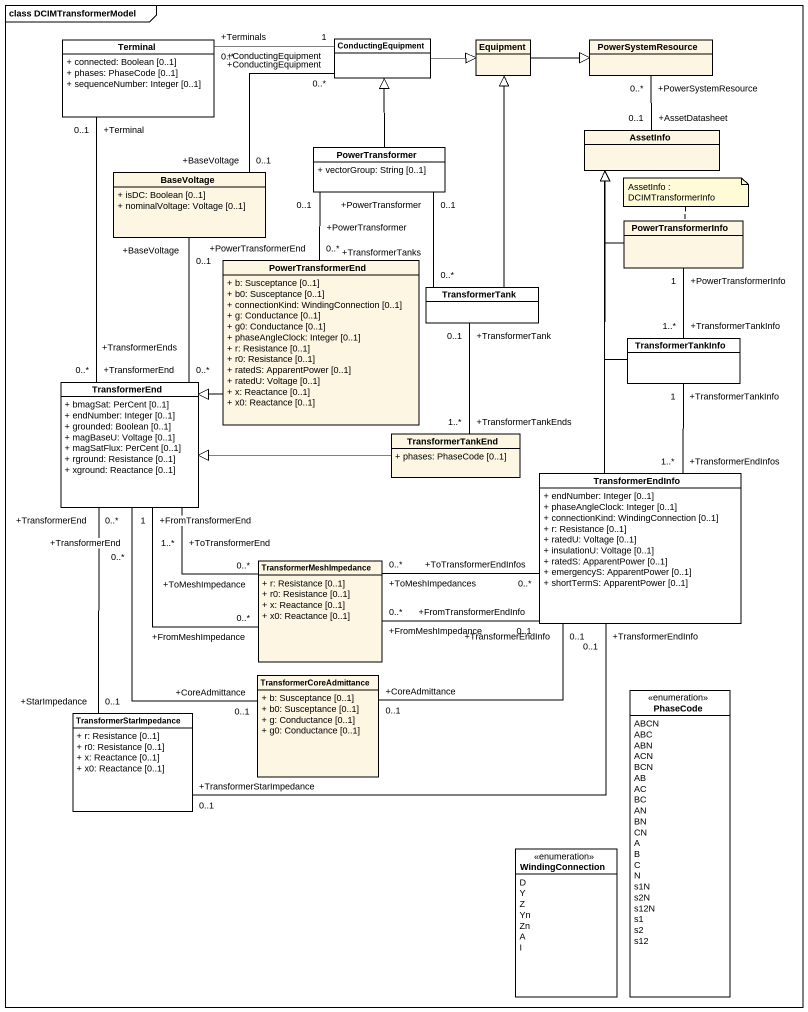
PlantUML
@startuml
mainframe class DCIMTransformerModel
hide circle
hide empty members
skinparam classAttributeIconSize 0
class Terminal #FFFFFF {
  + connected: Boolean [0..1]
  + phases: PhaseCode [0..1]
  + sequenceNumber: Integer [0..1]
}
class ConductingEquipment #FFFFFF
class Equipment
class PowerSystemResource
class PowerTransformer #FFFFFF {
  + vectorGroup: String [0..1]
}
class AssetInfo
class BaseVoltage {
  + isDC: Boolean [0..1]
  + nominalVoltage: Voltage [0..1]
}
class PowerTransformerInfo
class PowerTransformerEnd {
  + b: Susceptance [0..1]
  + b0: Susceptance [0..1]
  + connectionKind: WindingConnection [0..1]
  + g: Conductance [0..1]
  + g0: Conductance [0..1]
  + phaseAngleClock: Integer [0..1]
  + r: Resistance [0..1]
  + r0: Resistance [0..1]
  + ratedS: ApparentPower [0..1]
  + ratedU: Voltage [0..1]
  + x: Reactance [0..1]
  + x0: Reactance [0..1]
}
class TransformerTank #FFFFFF
class TransformerTankInfo #FFFFFF
class TransformerEnd #FFFFFF {
  + bmagSat: PerCent [0..1]
  + endNumber: Integer [0..1]
  + grounded: Boolean [0..1]
  + magBaseU: Voltage [0..1]
  + magSatFlux: PerCent [0..1]
  + rground: Resistance [0..1]
  + xground: Reactance [0..1]
}
class TransformerTankEnd {
  + phases: PhaseCode [0..1]
}
class TransformerEndInfo #FFFFFF {
  + endNumber: Integer [0..1]
  + phaseAngleClock: Integer [0..1]
  + connectionKind: WindingConnection [0..1]
  + r: Resistance [0..1]
  + ratedU: Voltage [0..1]
  + insulationU: Voltage [0..1]
  + ratedS: ApparentPower [0..1]
  + emergencyS: ApparentPower [0..1]
  + shortTermS: ApparentPower [0..1]
}
class TransformerMeshImpedance {
  + r: Resistance [0..1]
  + r0: Resistance [0..1]
  + x: Reactance [0..1]
  + x0: Reactance [0..1]
}
class TransformerCoreAdmittance {
  + b: Susceptance [0..1]
  + b0: Susceptance [0..1]
  + g: Conductance [0..1]
  + g0: Conductance [0..1]
}
enum PhaseCode #FFFFFF {
  ABCN
  ABC
  ABN
  ACN
  BCN
  AB
  AC
  BC
  AN
  BN
  CN
  A
  B
  C
  N
  s1N
  s2N
  s12N
  s1
  s2
  s12
}
class TransformerStarImpedance #FFFFFF {
  + r: Resistance [0..1]
  + r0: Resistance [0..1]
  + x: Reactance [0..1]
  + x0: Reactance [0..1]
}
enum WindingConnection #FFFFFF {
  D
  Y
  Z
  Yn
  Zn
  A
  I
}
Terminal "+Terminals\n0..*" -right- "+ConductingEquipment\n1" ConductingEquipment
ConductingEquipment -right-|> Equipment
Equipment -right-|> PowerSystemResource
PowerTransformer -up-|> ConductingEquipment
PowerTransformer "+PowerTransformer\n0..1" -- "+PowerTransformerEnd\n0..*" PowerTransformerEnd
AssetInfo "+AssetDatasheet\n0..1" -up- "+PowerSystemResource\n0..*" PowerSystemResource
BaseVoltage "+BaseVoltage\n0..1" -up- "+ConductingEquipment\n0..*" ConductingEquipment
PowerTransformerInfo -up-|> AssetInfo
PowerTransformerEnd -left-|> TransformerEnd
TransformerTank -up-|> Equipment
TransformerTank "+TransformerTanks\n0..*" -up- "+PowerTransformer\n0..1" PowerTransformer
TransformerTankInfo -up-|> AssetInfo
TransformerTankInfo "+TransformerTankInfo\n1..*" -up- "+PowerTransformerInfo\n1" PowerTransformerInfo
TransformerTankInfo "+TransformerTankInfo\n1" -- "+TransformerEndInfos\n1..*" TransformerEndInfo
TransformerEnd "+TransformerEnd\n0..*" -up- "+Terminal\n0..1" Terminal
TransformerEnd "+TransformerEnds\n0..*" -up- "+BaseVoltage\n0..1" BaseVoltage
TransformerEnd "+TransformerEnd\n0..*" -- "+StarImpedance\n0..1" TransformerStarImpedance
TransformerTankEnd "+TransformerTankEnds\n1..*" -up- "+TransformerTank\n0..1" TransformerTank
TransformerTankEnd -left-|> TransformerEnd
TransformerEndInfo -up-|> AssetInfo
TransformerEndInfo "+FromTransformerEndInfo\n0..1" -left- "+FromMeshImpedance\n0..*" TransformerMeshImpedance
TransformerEndInfo "+ToTransformerEndInfos\n0..*" -left- "+ToMeshImpedances\n0..*" TransformerMeshImpedance
TransformerEndInfo "+TransformerEndInfo\n0..1" -left- "+CoreAdmittance\n0..1" TransformerCoreAdmittance
TransformerEndInfo "+TransformerEndInfo\n0..1" -left- "+TransformerStarImpedance\n0..1" TransformerStarImpedance
TransformerMeshImpedance "+FromMeshImpedance\n0..*" -up- "+FromTransformerEnd\n1" TransformerEnd
TransformerMeshImpedance "+ToMeshImpedance\n0..*" -up- "+ToTransformerEnd\n1..*" TransformerEnd
TransformerCoreAdmittance "+CoreAdmittance\n0..1" -up- "+TransformerEnd\n0..*" TransformerEnd
note top of PowerTransformerInfo : AssetInfo : DCIMTransformerInfo
@enduml
